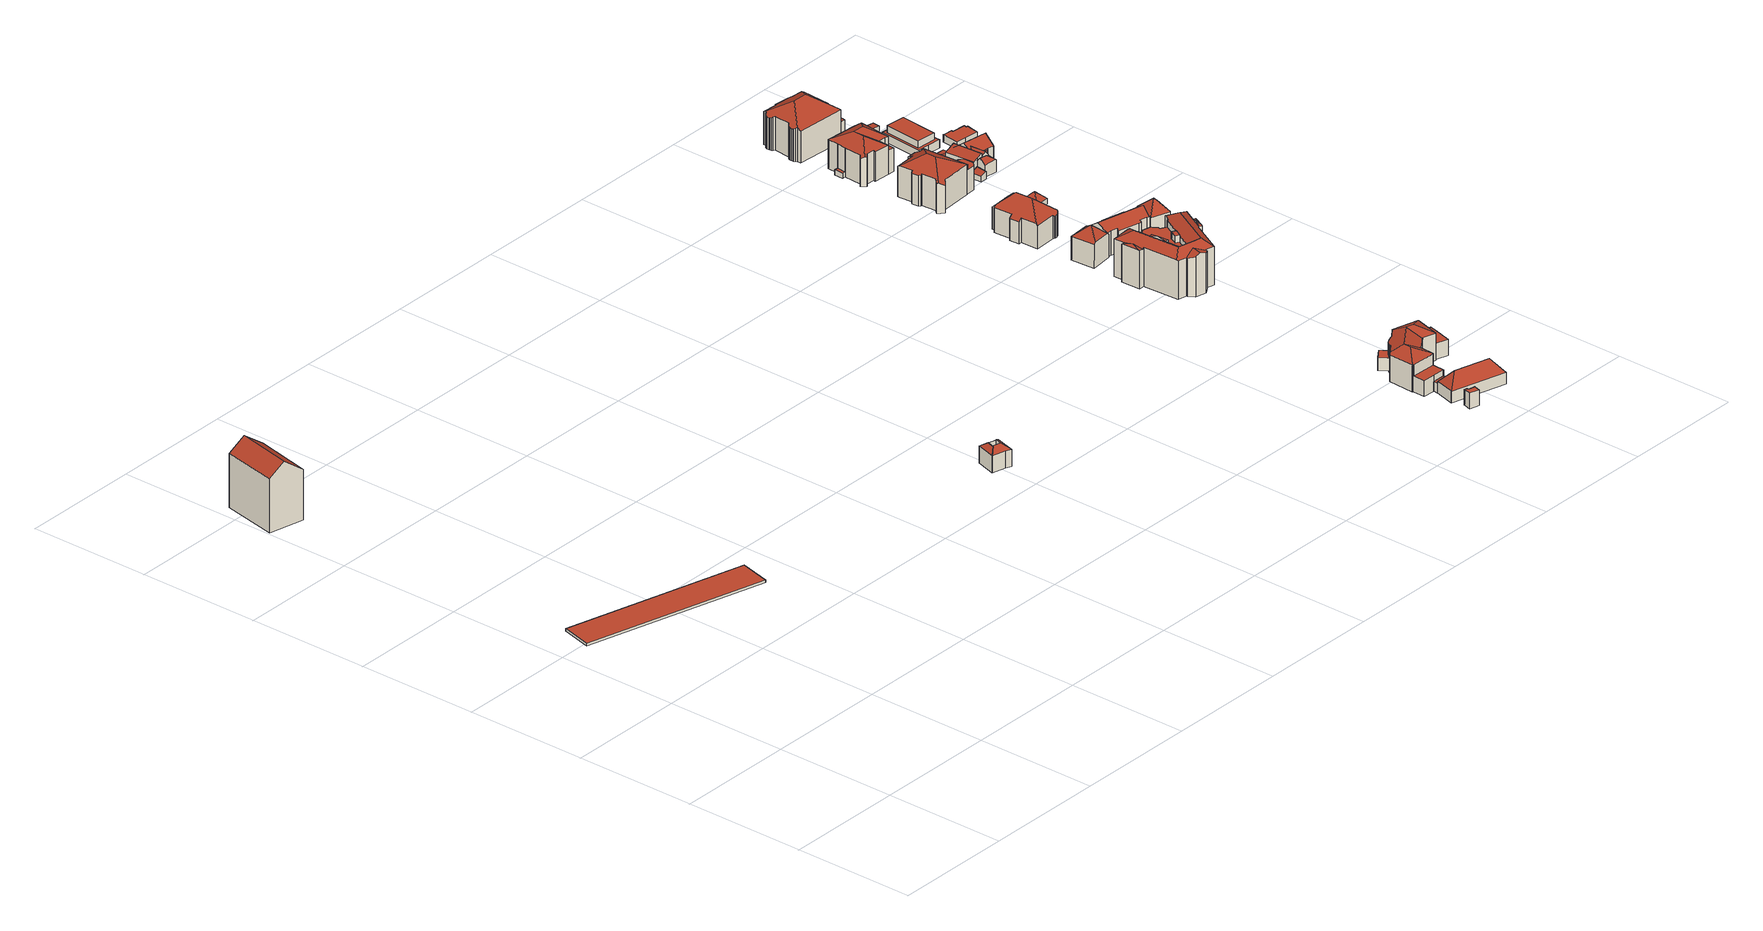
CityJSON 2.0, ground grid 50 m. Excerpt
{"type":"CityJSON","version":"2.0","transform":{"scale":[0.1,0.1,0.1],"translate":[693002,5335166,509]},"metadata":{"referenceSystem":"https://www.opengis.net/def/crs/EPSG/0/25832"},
"CityObjects":{
"building1":{"type":"Building","attributes":{"Gemeindeschluessel":"09162000","HoeheDach":"512.863","HoeheGrund":"501.590","Methode":"2000","NiedrigsteTraufeDesGebaeudes":"512.863","Geometrietyp2DReferenz":"3000","function":"53001_1800","roofType":"1000","measuredHeight":11.27},"geometry":[{"type":"MultiSurface","lod":"2","boundaries":[[[0,1,2,3]],[[4,5,1,0]],[[6,7,5,4]],[[2,1,5,7]],[[3,2,7,6]],[[6,4,0,3]]],"semantics":{"surfaces":[{"type":"WallSurface"},{"type":"RoofSurface"},{"type":"GroundSurface"}],"values":[0,0,0,1,0,2]}}]},
"building2":{"type":"Building","attributes":{"Gemeindeschluessel":"09162000","HoeheDach":"536.267","HoeheGrund":"509.650","Methode":"2000","NiedrigsteTraufeDesGebaeudes":"530.133","Geometrietyp2DReferenz":"3000","function":"31001_1000","roofType":"3100","measuredHeight":26.62,"storeysAboveGround":6},"geometry":[{"type":"MultiSurface","lod":"2","boundaries":[[[8,9,10,11,12]],[[13,9,8,14]],[[15,13,14,16,17]],[[17,11,10,15]],[[12,16,14,8]],[[11,17,16,12]],[[10,9,13,15]]],"semantics":{"surfaces":[{"type":"WallSurface"},{"type":"RoofSurface"},{"type":"GroundSurface"}],"values":[0,1,0,2,1,0,0]}}]},
"building3":{"type":"Building","attributes":{"Gemeindeschluessel":"09162000","HoeheDach":"531.022","HoeheGrund":"522.320","Methode":"2000","NiedrigsteTraufeDesGebaeudes":"529.152","Geometrietyp2DReferenz":"3000","function":"31001_2000","roofType":"2100","measuredHeight":8.7},"geometry":[{"type":"MultiSurface","lod":"2","boundaries":[[[18,19,20,21]],[[21,20,22,23]],[[23,22,24,25]],[[20,19,24,22]],[[23,25,18,21]],[[25,24,19,18]]],"semantics":{"surfaces":[{"type":"WallSurface"},{"type":"RoofSurface"},{"type":"GroundSurface"}],"values":[0,0,0,1,2,0]}}]},
"building4":{"type":"Building","attributes":{"Gemeindeschluessel":"09162000","HoeheDach":"531.266","HoeheGrund":"522.310","Methode":"2000","NiedrigsteTraufeDesGebaeudes":"529.247","Geometrietyp2DReferenz":"3000","function":"31001_2000","roofType":"3500","measuredHeight":8.96},"geometry":[{"type":"MultiSurface","lod":"2","boundaries":[[[26,27,28,29]],[[30,31,32,33,24]],[[28,27,34,35,36,22]],[[37,32,31,38,39,40]],[[27,33,32,37,34]],[[35,34,37,40,41,42,21,20]],[[29,28,22,23]],[[25,24,33,43]],[[18,30,24,25]],[[38,31,30,18]],[[35,20,36]],[[22,36,20,21,44,23]],[[43,33,27,26]],[[26,29,23,44,21,42,41,40,39,38,18,25,43]]],"semantics":{"surfaces":[{"type":"WallSurface"},{"type":"RoofSurface"},{"type":"GroundSurface"}],"values":[0,1,1,0,1,0,0,0,0,0,1,0,0,2]}}]},
"building5":{"type":"Building","attributes":{"Gemeindeschluessel":"09162000","HoeheDach":"529.790","HoeheGrund":"523.370","Methode":"2000","NiedrigsteTraufeDesGebaeudes":"529.790","Geometrietyp2DReferenz":"3000","function":"31001_2000","roofType":"1000","measuredHeight":6.42},"geometry":[{"type":"MultiSurface","lod":"2","boundaries":[[[45,46,47,48]],[[49,50,51,52]],[[53,54,55,56]],[[56,55,57,58]],[[59,60,61,62]],[[59,63,64,65,66,60]],[[63,59,62,67,53,56,58,45,48,68,69,52,51,64]],[[69,70,49,52]],[[71,70,69,68,48,47]],[[60,66,65,50,49,70,71,47,46,57,55,54,72,61]],[[58,57,46,45]],[[51,50,65,64]],[[61,72,54,53,67,62]]],"semantics":{"surfaces":[{"type":"WallSurface"},{"type":"GroundSurface"},{"type":"RoofSurface"}],"values":[0,0,0,0,0,0,1,0,0,2,0,0,0]}}]},
"building6":{"type":"Building","attributes":{"Gemeindeschluessel":"09162000","HoeheDach":"533.130","HoeheGrund":"523.270","Methode":"2000","NiedrigsteTraufeDesGebaeudes":"527.330","Geometrietyp2DReferenz":"3000","function":"31001_1000","roofType":"3200","measuredHeight":9.86,"storeysAboveGround":1},"geometry":[{"type":"MultiSurface","lod":"2","boundaries":[[[73,74,75,76]],[[77,78,79,80,81,82]],[[83,84,85,86,87,88]],[[88,82,81,83]],[[89,90,91,92]],[[93,94,95,84,83,81,80]],[[76,89,92,96,97,98,99,100,101,95,94,93,73]],[[76,75,90,89]],[[92,91,102,96]],[[96,102,103,97]],[[79,74,73,93,80]],[[103,82,88,87,86,100,99,98,97]],[[90,78,77,91]],[[90,75,74,79,78]],[[85,84,95,101,100,86]],[[77,82,103,102,91]]],"semantics":{"surfaces":[{"type":"WallSurface"},{"type":"RoofSurface"},{"type":"GroundSurface"}],"values":[0,1,1,0,0,0,2,0,0,0,0,0,1,1,0,1]}}]},
"building7":{"type":"Building","attributes":{"Gemeindeschluessel":"09162000","HoeheDach":"529.140","HoeheGrund":"523.900","Methode":"2000","NiedrigsteTraufeDesGebaeudes":"529.140","Geometrietyp2DReferenz":"3000","function":"51009_1610","roofType":"1000","measuredHeight":5.24},"geometry":[{"type":"MultiSurface","lod":"2","boundaries":[[[104,105,106,107]],[[108,109,110,111]],[[112,113,114,115]],[[107,116,108,111,112,115,117,118,119,120,104]],[[111,110,113,112]],[[121,114,113,110,109,122,106,105,123,124,125]],[[123,105,104,120,119,124]],[[118,125,124,119]],[[117,115,114,121,125,118]],[[116,122,109,108]],[[107,106,122,116]]],"semantics":{"surfaces":[{"type":"WallSurface"},{"type":"GroundSurface"},{"type":"RoofSurface"}],"values":[0,0,0,1,0,2,0,0,0,0,0]}}]},
"building8":{"type":"Building","attributes":{"Gemeindeschluessel":"09162000","HoeheDach":"537.010","HoeheGrund":"523.215","Methode":"2000","NiedrigsteTraufeDesGebaeudes":"529.600","Geometrietyp2DReferenz":"3000","function":"31001_1000","roofType":"3200","measuredHeight":13.79,"storeysAboveGround":2},"geometry":[{"type":"MultiSurface","lod":"2","boundaries":[[[126,127,128,129,130,131,132]],[[133,134,135,136,137,138,139]],[[140,141,142,143]],[[144,145,146,147,148,149]],[[150,151,147,146]],[[152,153,154,155,156,157]],[[143,142,158,159]],[[160,152,157,161,162,163,164,165,158,142,141,166,167,168]],[[169,170,171,172,173,174]],[[175,176,133,139]],[[177,164,163,178]],[[148,147,151,179,153,152]],[[180,149,148,152,160]],[[181,156,155,182]],[[183,168,167,184,185,186]],[[178,163,162,187]],[[188,189,169,174,190,191,192]],[[129,128,193,194]],[[136,135,126,132,195,196,197]],[[198,166,141,140]],[[199,200,144,149,180,201]],[[202,172,171,203]],[[187,162,161,204]],[[203,171,170,205]],[[197,196,160,168,183,206]],[[184,167,166,198]],[[127,126,135,134]],[[176,193,128,127,134,133]],[[173,207,190,174]],[[208,206,183,186]],[[207,173,172,202,209,210,211]],[[159,158,165,212]],[[212,165,164,177]],[[213,199,201,195,132,131]],[[179,191,190,207,211,154,153]],[[203,205,189,188,192,214,150,146,145,144,200,199,213,131,130,129,194,175,139,138,137,215,208,186,185,184,198,140,143,159,212,177,178,187,204,216,181,182,217,210,209,202]],[[205,170,169,189]],[[194,193,176,175]],[[151,150,214,192,191,179]],[[210,217,182,155,154,211]],[[161,157,156,181,216,204]],[[195,201,180,160,196]],[[215,137,136,197,206,208]]],"semantics":{"surfaces":[{"type":"WallSurface"},{"type":"RoofSurface"},{"type":"GroundSurface"}],"values":[0,0,0,0,0,1,0,1,1,0,0,1,1,0,0,0,0,0,1,0,0,0,0,0,1,0,0,1,0,0,0,0,0,0,1,2,0,0,0,0,0,1,0]}}]},
"building9":{"type":"Building","attributes":{"Gemeindeschluessel":"09162000","HoeheDach":"525.040","HoeheGrund":"523.379","Methode":"2000","NiedrigsteTraufeDesGebaeudes":"525.040","Geometrietyp2DReferenz":"3000","function":"31001_2000","roofType":"1000","measuredHeight":1.66},"geometry":[{"type":"MultiSurface","lod":"2","boundaries":[[[218,219,220,221]],[[222,223,224,225]],[[225,224,226,227]],[[221,220,228,229]],[[229,228,223,222]],[[229,222,225,227,218,221]],[[220,219,226,224,223,228]],[[227,226,219,218]]],"semantics":{"surfaces":[{"type":"WallSurface"},{"type":"GroundSurface"},{"type":"RoofSurface"}],"values":[0,0,0,0,0,1,2,0]}}]},
"building10":{"type":"Building","attributes":{"Gemeindeschluessel":"09162000","HoeheDach":"541.170","HoeheGrund":"522.721","Methode":"2000","NiedrigsteTraufeDesGebaeudes":"535.540","Geometrietyp2DReferenz":"3000","function":"31001_9998","roofType":"3200","measuredHeight":18.45,"storeysAboveGround":3},"geometry":[{"type":"MultiSurface","lod":"2","boundaries":[[[230,231,232,233,234]],[[235,236,237,238,239]],[[240,241,242,243]],[[244,245,246,247]],[[248,249,250,251]],[[252,253,254,255,256,257]],[[258,256,255,259,260]],[[251,241,248]],[[261,250,262,263]],[[264,265,266,267,268,269]],[[241,262,249,248]],[[270,271,272,273,274]],[[245,275,276,246]],[[277,278,279,280]],[[281,282,283,284]],[[232,285,286,279,233]],[[287,270,274,236,235]],[[288,243,242,289]],[[288,289,290,291]],[[292,293,294,295,296]],[[297,298,299,300,301,302]],[[303,304,244,247]],[[305,306,234,233,279]],[[251,307,308,309,310,311,242,241]],[[312,238,237,267,266,313]],[[242,311,314,289]],[[315,313,266,265]],[[316,317,318,319,320]],[[320,319,254,253]],[[295,294,306,305,279,278,321,322,314]],[[323,324,325,309,308]],[[315,287,235,239,312,313]],[[267,237,236]],[[236,274,273,311,310,269,268,267]],[[288,291,326,316,320,253,252,275,245,244,304,327,328,329,261,263,240,243]],[[330,331,293,292,332,281,284,333,334,335,271,270,287,315,265,264,324,323,336,303,247,246,276,257,256,258,277,280]],[[292,296,337,332]],[[338,318,317,339]],[[277,258,260,321,278]],[[291,290,338,339,326]],[[330,280,279,305,279,286]],[[331,330,286,285,231,230]],[[333,302,301,334]],[[293,331,230,234,306,294]],[[276,275,252,257]],[[328,307,251,329]],[[239,238,312]],[[336,327,304,303]],[[263,262,241,240]],[[314,322,259,255,254,319,290,289]],[[300,335,334,301]],[[322,321,260,259]],[[310,309,325,269]],[[262,250,249]],[[329,251,250,261]],[[297,283,282,340,298]],[[285,232,231]],[[319,318,338,290]],[[282,281,332,337,340]],[[333,284,283,297,302]],[[326,339,317,316]],[[336,323,308,307,328,327]],[[299,298,340,337,296,295,314,311,273,272]],[[324,264,269,325]],[[271,335,300,299,272]]],"semantics":{"surfaces":[{"type":"RoofSurface"},{"type":"WallSurface"},{"type":"GroundSurface"}],"values":[0,0,1,1,0,1,1,1,1,1,0,1,1,1,1,0,1,1,1,1,0,1,1,0,0,0,1,1,1,0,1,1,1,0,0,2,1,0,1,1,1,1,1,1,1,1,0,1,1,0,1,0,0,0,1,0,0,1,1,1,1,1,0,1,1]}}]},
"building11":{"type":"Building","attributes":{"Gemeindeschluessel":"09162000","HoeheDach":"537.310","HoeheGrund":"522.050","Methode":"1000","NiedrigsteTraufeDesGebaeudes":"530.983","Geometrietyp2DReferenz":"3000","function":"31001_1000","roofType":"3200","measuredHeight":15.26,"storeysAboveGround":2},"geometry":[{"type":"MultiSurface","lod":"2","boundaries":[[[341,342,343,344]],[[345,346,347,348,349,350,351,352,353]],[[354,355,356,357]],[[358,359,360,361]],[[362,363,364,347,346,365]],[[364,366,367,360,359,368,369,370,371,348,347]],[[372,353,352,373]],[[374,375,376,377]],[[351,350,378,379,380,381]],[[382,383,375,374]],[[384,385,386,387]],[[365,346,345,388]],[[349,389,390,356,355,391,378,350]],[[392,366,364,363]],[[393,394,395,396]],[[396,395,397,398]],[[399,400,401,402]],[[403,367,366,392]],[[344,343,404,405]],[[390,389,406,407,408,409]],[[357,356,390,409]],[[410,411,342,341]],[[373,352,351,381]],[[388,345,353,372]],[[412,413,414,415,371,370]],[[398,397,416,417]],[[361,360,367,403]],[[377,376,385,384]],[[348,371,415,386,385,376,375,383,416,397,395,394,401,400,404,343,342,411,418,406,389,349]],[[419,418,411,410]],[[402,401,394,393]],[[402,393,396,398,417,382,374,377,384,387,414,413,412,420,421,358,361,403,392,363,362,365,388,372,373,381,380,379,422,354,357,409,408,407,419,410,341,344,405,399]],[[407,406,418,419]],[[421,368,359,358]],[[412,370,369,420]],[[420,369,368,421]],[[422,391,355,354]],[[379,378,391,422]],[[405,404,400,399]],[[417,416,383,382]],[[387,386,415,414]]],"semantics":{"surfaces":[{"type":"WallSurface"},{"type":"RoofSurface"},{"type":"GroundSurface"}],"values":[0,1,0,0,0,1,0,0,0,0,0,0,1,0,0,0,0,0,0,0,0,0,0,0,0,0,0,0,1,0,0,2,0,0,0,0,0,0,0,0,0]}}]},
"building12":{"type":"Building","attributes":{"Gemeindeschluessel":"09162000","HoeheDach":"536.555","HoeheGrund":"522.647","Methode":"2000","NiedrigsteTraufeDesGebaeudes":"531.774","Geometrietyp2DReferenz":"3000","function":"31001_9998","roofType":"3100","measuredHeight":13.91,"storeysAboveGround":2},"geometry":[{"type":"MultiSurface","lod":"2","boundaries":[[[423,424,425,426]],[[427,428,429,430,431,425,424,432]],[[433,434,430,429,435,436]],[[437,431,430,434]],[[438,439,440,441]],[[442,443,444,445]],[[446,447,448,449,450,451]],[[426,425,431,437]],[[452,453,454,455,456]],[[457,435,429,428,458]],[[453,433,436,459,454]],[[460,461,448,447]],[[438,462,463,457,458,439]],[[464,465,443,442]],[[466,467,468,469]],[[470,471,472,473,474,475,451,450]],[[470,450,449,427,432]],[[476,455,454,459]],[[449,448,461,444,443,465,440,439,458,428,427]],[[477,478,462,438,441,464,442,445,460,447,446,479,480,466,469,481,423,426,437,434,433,453,452]],[[423,481,471,470,432,424]],[[482,483,473,484]],[[462,478,485,486,463]],[[466,480,482,484,467]],[[484,473,472,468,467]],[[445,444,461,460]],[[446,451,475,479]],[[477,452,456,487,488]],[[481,469,468,472,471]],[[441,440,465,464]],[[480,479,475,474,483,482]],[[487,456,455,476]],[[457,463,486,476,459,436,435]],[[477,488,485,478]],[[488,487,476,486,485]],[[474,473,483]]],"semantics":{"surfaces":[{"type":"WallSurface"},{"type":"RoofSurface"},{"type":"GroundSurface"}],"values":[0,1,0,0,0,0,0,0,0,0,0,0,0,0,0,1,0,1,1,2,0,1,0,0,1,0,0,0,0,0,0,1,1,0,1,1]}}]},
"building13":{"type":"Building","attributes":{"Gemeindeschluessel":"09162000","HoeheDach":"538.740","HoeheGrund":"521.990","Methode":"2000","NiedrigsteTraufeDesGebaeudes":"531.799","Geometrietyp2DReferenz":"3000","function":"31001_1000","roofType":"3200","measuredHeight":16.75,"storeysAboveGround":2},"geometry":[{"type":"MultiSurface","lod":"2","boundaries":[[[489,490,491,492,493,494,495]],[[494,493,496,497,498,499,500,501,502,503]],[[504,505,506,507]],[[498,497,508,509,510,499]],[[511,512,513,514,515,516]],[[517,518,519,520]],[[502,501,521,522,523,524]],[[525,526,527,492,491,490]],[[528,529,513,512]],[[520,519,530,531]],[[532,533,505,504]],[[495,494,503,514,513,529,534,535,536,530,519,518]],[[514,503,502,524,537,538,539,540,541,542,515]],[[543,544,545,546]],[[542,541,540,547,548,549]],[[550,551,525,490,489,495,518,517]],[[507,552,553,554,527,526,525,551,550,517,520,531,555,556,557,528,512,511,516,549,548,547,558,559,560,523,522,521,561,562,563,564,543,546,532,504]],[[516,515,542,549]],[[500,499,510,565,563,562,561]],[[556,535,534,557]],[[566,544,543,564,563,565]],[[557,534,529,528]],[[555,536,535,556]],[[521,501,500,561]],[[547,540,539,558]],[[553,552,507,506,508,497,496]],[[558,539,538,559]],[[523,560,559,538,537,524]],[[509,508,506,505,533,545,544,566,565,510]],[[546,545,533,532]],[[531,530,536,555]],[[527,554,553,496,493,492]]],"semantics":{"surfaces":[{"type":"RoofSurface"},{"type":"WallSurface"},{"type":"GroundSurface"}],"values":[0,0,1,1,1,1,1,1,1,1,1,0,0,1,1,1,2,1,1,1,1,1,1,1,1,1,1,1,0,1,1,1]}}]},
"building14":{"type":"Building","attributes":{"Gemeindeschluessel":"09162000","HoeheDach":"537.400","HoeheGrund":"522.044","Methode":"2000","NiedrigsteTraufeDesGebaeudes":"524.060","Geometrietyp2DReferenz":"3000","function":"31001_1000","roofType":"3200","measuredHeight":15.36,"storeysAboveGround":3},"geometry":[{"type":"MultiSurface","lod":"2","boundaries":[[[567,568,569,570,571,572,573,574,575,576]],[[577,578,579,580,581]],[[582,583,584,585]],[[571,586,580,579,587,588,572]],[[589,587,579,578]],[[590,591,592,593]],[[592,591,594,586,571]],[[595,596,597,598]],[[567,599,600,568]],[[601,575,574,602]],[[603,604,605,606]],[[583,607,608,609,610,584]],[[607,611,591,590,608]],[[612,613,614,615]],[[615,614,598,597]],[[616,572,588,617]],[[617,588,587,589]],[[577,581,618,619]],[[620,621,622,623]],[[595,598,614,613,585,570,569]],[[603,624,576,575,601,604]],[[623,622,594,625]],[[599,567,576,624]],[[625,594,591,611]],[[594,622,621,626,618,581,580,586]],[[608,590,593,609]],[[607,583,582,612,615,597,596,627,600,599,624,603,606,628,616,617,589,578,577,619,629,620,623,625,611]],[[628,606,605,602,574,573]],[[616,628,573,572]],[[593,592,610,609]],[[619,618,626,629]],[[585,584,610,592,571,570]],[[629,626,621,620]],[[596,595,569,568,600,627]],[[601,602,605,604]],[[582,585,613,612]]],"semantics":{"surfaces":[{"type":"RoofSurface"},{"type":"WallSurface"},{"type":"GroundSurface"}],"values":[0,1,1,0,1,1,0,1,1,1,1,1,1,1,1,1,1,1,1,0,1,1,1,1,0,0,2,1,1,1,1,0,1,1,0,1]}}]},
"building15":{"type":"Building","attributes":{"Gemeindeschluessel":"09162000","HoeheDach":"527.879","HoeheGrund":"522.480","Methode":"1000","NiedrigsteTraufeDesGebaeudes":"524.832","Geometrietyp2DReferenz":"3000","function":"31001_2000","roofType":"3500","measuredHeight":5.4},"geometry":[{"type":"MultiSurface","lod":"2","boundaries":[[[630,631,632,633]],[[634,635,636]],[[637,638,634,636,639,640]],[[631,635,634]],[[632,631,634,638]],[[641,642,633,632,638,637,640,643]],[[630,633,642,641,643,644,645]],[[640,639,636,635,645,644,643]],[[645,635,631,630]]],"semantics":{"surfaces":[{"type":"WallSurface"},{"type":"RoofSurface"},{"type":"GroundSurface"}],"values":[0,1,1,1,1,0,2,0,0]}}]},
"building16":{"type":"Building","attributes":{"Gemeindeschluessel":"09162000","HoeheDach":"540.458","HoeheGrund":"521.909","Methode":"2000","NiedrigsteTraufeDesGebaeudes":"529.090","Geometrietyp2DReferenz":"3000","function":"31001_1000","roofType":"3200","measuredHeight":18.55,"storeysAboveGround":2},"geometry":[{"type":"MultiSurface","lod":"2","boundaries":[[[646,647,648,649]],[[650,651,652,653]],[[654,655,656,657]],[[658,659,660,661]],[[662,663,664,665,666,667]],[[668,669,670,671]],[[672,673,674,675]],[[676,677,678,679,680,681]],[[682,683,684,685]],[[686,687,688,689,690,691,692,664,663,662]],[[693,694,695,696]],[[697,698,699,700]],[[685,684,655,654]],[[656,701,702,703,704,657]],[[705,706,707,708]],[[709,710,711,712,692,691,690,689]],[[661,660,673,672]],[[713,714,669,668]],[[708,707,715,716]],[[665,664,692,712,717,718]],[[677,676,714,713]],[[696,695,683,682]],[[719,720,670,669,721,701,656,655,684,683,695,694,722,715,707,706,674,673,660,659,699,698]],[[723,724,686,662,667,680,679]],[[725,726,727,728,729,730]],[[716,715,722,731]],[[681,680,667,666,665,718,726,725,732]],[[731,722,694,693]],[[721,732,725,730,648,647,652,651,702,701]],[[724,733,734,688,687,686]],[[703,702,651,650]],[[671,670,720,735]],[[700,699,659,658]],[[653,652,647,646]],[[649,648,730,729]],[[711,710,709,734,733,724,723,679,678,677,713,668,671,735,736,697,700,658,661,672,675,705,708,716,731,693,696,682,685,654,657,704,703,650,653,646,649,729,728,727,717,712]],[[709,689,688,734]],[[727,726,718,717]],[[736,719,698,697]],[[675,674,706,705]],[[676,681,732,721,669,714]],[[735,720,719,736]]],"semantics":{"surfaces":[{"type":"WallSurface"},{"type":"RoofSurface"},{"type":"GroundSurface"}],"values":[0,0,0,0,0,0,0,0,0,1,0,0,0,0,0,0,0,0,0,0,0,0,1,0,0,0,1,0,1,0,0,0,0,0,0,2,0,0,0,0,1,0]}}]},
"building17":{"type":"Building","attributes":{"Gemeindeschluessel":"09162000","HoeheDach":"525.259","HoeheGrund":"522.080","Methode":"2000","NiedrigsteTraufeDesGebaeudes":"524.402","Geometrietyp2DReferenz":"3000","function":"51009_1610","roofType":"2100","measuredHeight":3.18},"geometry":[{"type":"MultiSurface","lod":"2","boundaries":[[[737,738,739,740]],[[741,742,743,744]],[[744,743,745,746]],[[747,737,740,741,744,746,748]],[[740,739,742,741]],[[746,745,749,748]],[[738,750,749,745,743,742,739]],[[738,737,747,750]],[[748,749,750,747]]],"semantics":{"surfaces":[{"type":"WallSurface"},{"type":"GroundSurface"},{"type":"RoofSurface"}],"values":[0,0,0,1,0,0,2,0,0]}}]},
"building18":{"type":"Building","attributes":{"Gemeindeschluessel":"09162000","HoeheDach":"529.269","HoeheGrund":"522.183","Methode":"2000","NiedrigsteTraufeDesGebaeudes":"528.062","Geometrietyp2DReferenz":"3000","function":"31001_1000","roofType":"2100","measuredHeight":7.09,"storeysAboveGround":2},"geometry":[{"type":"MultiSurface","lod":"2","boundaries":[[[751,752,753,754]],[[755,756,757,758,759,760,761,751,754]],[[762,763,759,758,757]],[[756,764,762,757]],[[761,765,752,751]],[[760,766,765,761]],[[754,753,767,755]],[[759,763,766,760]],[[762,764,767,753,752,765,766,763]],[[755,767,764,756]]],"semantics":{"surfaces":[{"type":"WallSurface"},{"type":"GroundSurface"},{"type":"RoofSurface"}],"values":[0,1,0,0,0,0,0,0,2,0]}}]},
"building19":{"type":"Building","attributes":{"Gemeindeschluessel":"09162000","HoeheDach":"525.506","HoeheGrund":"522.180","Methode":"2000","NiedrigsteTraufeDesGebaeudes":"524.876","Geometrietyp2DReferenz":"3000","function":"51009_1610","roofType":"1000","measuredHeight":3.33},"geometry":[{"type":"MultiSurface","lod":"2","boundaries":[[[755,768,769,770]],[[771,772,773,774,756]],[[770,769,775,776]],[[756,774,768,755]],[[771,756,755,770,776]],[[773,772,775,769]],[[776,775,772,771]],[[768,774,773,769]]],"semantics":{"surfaces":[{"type":"WallSurface"},{"type":"GroundSurface"},{"type":"RoofSurface"}],"values":[0,0,0,0,1,2,0,2]}}]},
"building20":{"type":"Building","attributes":{"Gemeindeschluessel":"09162000","HoeheDach":"530.920","HoeheGrund":"522.282","Methode":"2000","NiedrigsteTraufeDesGebaeudes":"527.060","Geometrietyp2DReferenz":"3000","function":"31001_1000","roofType":"3100","measuredHeight":8.64},"geometry":[{"type":"MultiSurface","lod":"2","boundaries":[[[777,778,779,780]],[[778,781,782]],[[783,784,785,786]],[[787,788,782]],[[789,780,779,790,791,792,793]],[[794,795,796,797]],[[798,788,787]],[[799,800,801,802]],[[798,792,791]],[[800,803,804,801]],[[805,806,807,808,785,784,809]],[[803,810,811,804]],[[799,802,812,813]],[[812,802,814,796,795,787,782,781]],[[798,791,790,788]],[[783,815,816,809,784]],[[805,809,816,817]],[[817,818,806,805]],[[790,779,778,782,788]],[[816,815,819,818,817]],[[807,820,794,797,808]],[[821,822,808,797,796,814,823,824]],[[819,789,793,820,807,806,818]],[[808,822,786,785]],[[799,813,777,780,789,819,815,783,786,822,821,824,810,803,800]],[[804,811,823,814,802,801]],[[777,813,812,781,778]],[[824,823,811,810]],[[794,820,793,792,798,787,795]]],"semantics":{"surfaces":[{"type":"WallSurface"},{"type":"RoofSurface"},{"type":"GroundSurface"}],"values":[0,0,0,0,0,1,0,0,0,0,1,0,0,1,1,0,1,1,1,0,0,0,0,0,2,1,0,0,1]}}]},
"building21":{"type":"Building","attributes":{"Gemeindeschluessel":"09162000","HoeheDach":"522.988","HoeheGrund":"522.390","Methode":"2000","NiedrigsteTraufeDesGebaeudes":"522.988","Geometrietyp2DReferenz":"3000","function":"31001_2000","roofType":"1000","measuredHeight":0.598},"geometry":[{"type":"MultiSurface","lod":"2","boundaries":[[[825,826,827,828]],[[825,829,830,831,826]],[[830,832,833,831]],[[830,829,834,832]],[[834,828,827,833,832]],[[829,825,828,834]],[[826,831,833,827]]],"semantics":{"surfaces":[{"type":"WallSurface"},{"type":"GroundSurface"},{"type":"RoofSurface"}],"values":[0,1,0,0,2,0,0]}}]},
"building22":{"type":"Building","attributes":{"Gemeindeschluessel":"09162000","HoeheDach":"528.358","HoeheGrund":"522.257","Methode":"2000","NiedrigsteTraufeDesGebaeudes":"525.600","Geometrietyp2DReferenz":"3000","function":"31001_1000","roofType":"1000","measuredHeight":6.1,"storeysAboveGround":2},"geometry":[{"type":"MultiSurface","lod":"2","boundaries":[[[835,836,837,838,839,840]],[[841,842,843,844,845,846,847,848]],[[849,850,851,852,845,844]],[[853,854,855,856]],[[855,854,857,858]],[[859,857,854,853]],[[860,861,841,848]],[[837,836,835,860,848,847,846,845,852,851]],[[861,840,839,838,850,849,844,843,842,841],[859,853,856,862]],[[856,855,858,862]],[[862,858,857,859]],[[835,840,861,860]],[[851,850,838,837]]],"semantics":{"surfaces":[{"type":"WallSurface"},{"type":"RoofSurface"},{"type":"GroundSurface"}],"values":[0,0,0,0,1,0,0,2,1,0,0,0,0]}}]},
"building23":{"type":"Building","attributes":{"Gemeindeschluessel":"09162000","HoeheDach":"524.737","HoeheGrund":"522.255","Methode":"2000","NiedrigsteTraufeDesGebaeudes":"524.422","Geometrietyp2DReferenz":"3000","function":"31001_2463","roofType":"1000","measuredHeight":2.48,"storeysAboveGround":1},"geometry":[{"type":"MultiSurface","lod":"2","boundaries":[[[863,864,865,866]],[[866,865,867,868]],[[868,867,869,870]],[[869,867,865,864]],[[870,869,864,863]],[[863,866,868,870]]],"semantics":{"surfaces":[{"type":"WallSurface"},{"type":"RoofSurface"},{"type":"GroundSurface"}],"values":[0,0,0,1,0,2]}}]},
"building24":{"type":"Building","attributes":{"Gemeindeschluessel":"09162000","HoeheDach":"525.070","HoeheGrund":"522.170","Methode":"2000","NiedrigsteTraufeDesGebaeudes":"525.070","Geometrietyp2DReferenz":"3000","function":"31001_2463","roofType":"1000","measuredHeight":2.9,"storeysAboveGround":1},"geometry":[{"type":"MultiSurface","lod":"2","boundaries":[[[871,872,873,874]],[[875,876,877,878]],[[879,880,876,875]],[[874,873,881,882]],[[883,884,885,886]],[[882,881,880,879]],[[887,877,876,880,881,873,872,885,884,888]],[[889,887,888,890]],[[890,888,884,883]],[[886,885,872,871]],[[890,883,886,871,874,882,879,875,878,889]],[[878,877,887,889]]],"semantics":{"surfaces":[{"type":"WallSurface"},{"type":"RoofSurface"},{"type":"GroundSurface"}],"values":[0,0,0,0,0,0,1,0,0,0,2,0]}}]}
},
"vertices":[
[865,1390,29],[865,1390,39],[832,1264,39],[832,1264,29],[121,1586,29],[121,1586,39],[88,1461,29],[88,1461,39],
[73,2835,273],[9,2849,226],[9,2849,6],[156,2818,6],[156,2818,211],[56,3074,224],[122,3061,273],[56,3074,6],[206,3045,212],[206,3045,6],
[1832,1080,133],[1832,1080,220],[1823,1049,220],[1823,1049,133],[1794,1029,202],[1794,1029,133],[1817,1108,202],[1817,1108,133],
[1873,1007,133],[1873,1007,202],[1850,1014,202],[1850,1014,133],[1832,1080,219],[1865,1071,220],[1865,1070,221],[1897,1087,202],[1854,1041,223],[1826,1049,223],[1809,1040,213],[1857,1040,221],[1865,1071,133],[1865,1070,133],[1857,1040,133],[1854,1041,133],[1826,1049,133],[1897,1087,133],[1809,1040,133],
[3219,40,144],[3219,40,208],[3220,39,208],[3220,39,144],[3241,32,208],[3241,33,208],[3241,33,144],[3241,32,144],[3208,47,144],[3208,47,208],[3218,44,208],[3218,44,144],[3218,43,208],[3218,43,144],[3239,4,144],[3239,4,208],[3199,16,208],[3199,16,144],[3246,30,144],[3246,31,144],[3246,31,208],[3246,30,208],[3207,42,144],[3220,38,144],[3221,37,144],[3221,37,208],[3220,38,208],[3207,42,208],
[3439,113,143],[3439,113,190],[3418,34,190],[3418,34,143],[3244,122,241],[3387,83,241],[3439,113,191],[3259,162,191],[3259,163,190],[3214,175,190],[3259,163,183],[3266,192,183],[3219,193,183],[3215,193,183],[3214,176,183],[3214,175,183],[3417,31,143],[3417,31,190],[3192,91,190],[3192,91,143],[3259,162,143],[3259,163,143],[3266,192,143],[3192,94,143],[3214,174,143],[3214,175,143],[3214,176,143],[3215,193,143],[3219,193,143],[3192,94,190],[3214,174,190],
[3258,427,149],[3258,427,201],[3249,425,201],[3249,425,149],[3234,418,149],[3234,418,201],[3227,412,201],[3227,412,149],[3222,406,149],[3222,406,201],[3217,398,201],[3217,398,149],[3241,422,149],[3214,403,149],[3193,431,149],[3233,461,149],[3254,433,149],[3214,403,201],[3241,422,201],[3254,433,201],[3233,461,201],[3193,431,201],
[3271,243,251],[3271,243,206],[3269,192,206],[3269,192,142],[3271,243,142],[3271,245,142],[3271,245,252],[3165,195,206],[3167,246,206],[3167,246,251],[3167,249,252],[3167,249,142],[3167,246,142],[3165,195,142],[3217,398,142],[3217,398,253],[3222,406,252],[3222,406,142],[3277,303,142],[3331,341,142],[3331,342,142],[3331,342,251],[3331,341,251],[3277,303,252],[3387,327,142],[3387,327,251],[3315,404,280],[3347,395,280],[3416,433,252],[3416,435,251],[3310,463,251],[3301,456,256],[3227,412,251],[3227,412,142],[3222,334,280],[3265,428,256],[3258,427,254],[3249,425,252],[3241,422,251],[3234,418,251],[3215,394,255],[3213,389,256],[3176,362,255],[3440,316,207],[3461,392,207],[3467,416,207],[3467,417,207],[3417,430,207],[3390,330,207],[3215,193,142],[3215,193,206],[3241,422,142],[3249,425,142],[3388,328,252],[3277,301,251],[3310,463,142],[3416,435,142],[3167,356,251],[3213,389,142],[3176,362,142],[3167,356,142],[3258,427,142],[3390,330,142],[3440,316,142],[3390,330,251],[3388,330,252],[3388,330,142],[3266,192,206],[3266,192,142],[3273,245,252],[3221,303,280],[3165,249,252],[3215,394,142],[3275,245,142],[3277,301,142],[3275,245,251],[3467,417,142],[3467,416,142],[3265,428,142],[3461,392,142],[3163,249,251],[3417,430,251],[3163,249,142],[3417,430,142],[3415,431,142],[3415,431,252],[3234,418,142],[3273,245,142],[3388,328,142],[3165,249,142],[3301,456,142],[3416,433,142],
[3484,396,144],[3484,396,160],[3471,390,160],[3471,390,144],[3467,416,144],[3467,416,160],[3488,410,160],[3488,410,144],[3487,408,160],[3487,408,144],[3461,392,160],[3461,392,144],
[3382,1394,292],[3384,1398,293],[3386,1424,299],[3385,1425,299],[3372,1399,292],[3109,1452,292],[3124,1452,291],[3121,1491,299],[3120,1491,299],[3109,1455,292],[3217,1424,265],[3217,1424,291],[3221,1361,291],[3221,1361,265],[3262,1567,265],[3296,1559,265],[3296,1559,137],[3262,1567,137],[3215,1458,300],[3216,1458,300],[3226,1494,291],[3212,1493,291],[3309,1528,265],[3334,1515,265],[3334,1515,291],[3338,1513,294],[3338,1513,137],[3309,1528,137],[3354,1541,137],[3351,1536,295],[3354,1541,291],[3226,1494,265],[3231,1424,291],[3231,1424,265],[3116,1576,137],[3118,1531,137],[3118,1531,291],[3118,1533,291],[3117,1551,291],[3116,1576,291],[3130,1451,137],[3139,1302,137],[3139,1302,292],[3139,1307,295],[3130,1451,296],[3311,1536,265],[3311,1536,137],[3426,1502,137],[3426,1502,291],[3399,1452,292],[3399,1452,137],[3260,1269,137],[3260,1269,292],[3236,1254,299],[3236,1254,137],[3406,1441,293],[3408,1446,292],[3109,1452,137],[3250,1354,265],[3250,1354,291],[3280,1412,291],[3280,1412,265],[3298,1268,137],[3366,1401,137],[3366,1401,295],[3298,1270,295],[3298,1268,293],[3212,1260,308],[3223,1303,308],[3175,1294,292],[3176,1294,292],[3175,1287,292],[3192,1265,300],[3237,1553,137],[3237,1553,265],[3399,1452,291],[3372,1399,291],[3209,1543,291],[3203,1543,295],[3199,1573,296],[3165,1527,322],[3177,1332,322],[3104,1529,292],[3104,1531,291],[3276,1309,322],[3104,1531,137],[3280,1450,265],[3280,1450,294],[3296,1441,294],[3296,1441,291],[3296,1441,265],[3425,1502,291],[3366,1482,322],[3203,1543,137],[3199,1581,137],[3199,1581,292],[3265,1420,265],[3237,1544,265],[3209,1543,265],[3212,1493,265],[3408,1446,137],[3382,1394,137],[3262,1276,137],[3192,1265,137],[3175,1287,137],[3176,1294,137],[3237,1544,137],[3262,1276,294],[3280,1412,294],[3265,1420,294],[3261,1274,292],
[3224,2039,130],[3224,2039,223],[3227,2035,221],[3227,2035,130],[3086,1985,220],[3098,1986,231],[3102,1921,231],[3158,1985,283],[3154,2056,283],[3099,2105,238],[3092,2105,232],[3097,2028,232],[3083,2027,220],[3129,2127,130],[3129,2127,220],[3200,2131,220],[3200,2131,130],[3207,1915,130],[3207,1915,220],[3201,1915,220],[3201,1915,130],[3102,1921,130],[3102,1913,130],[3102,1913,224],[3098,1986,130],[3190,1919,224],[3195,1916,221],[3212,1916,221],[3217,1919,223],[3222,1923,226],[3224,1927,229],[3083,2027,130],[3097,2028,130],[3226,1949,130],[3226,1949,226],[3228,1944,225],[3228,1944,130],[3106,2105,238],[3106,2105,130],[3099,2105,130],[3092,2105,130],[3223,1954,130],[3223,1954,228],[3228,1938,130],[3228,1938,225],[3227,1933,226],[3227,1933,130],[3086,1985,130],[3203,2111,238],[3201,2111,238],[3105,2126,220],[3190,1919,130],[3225,2015,130],[3225,2015,224],[3222,2011,227],[3222,2011,130],[3217,2008,231],[3217,2008,130],[3229,2024,130],[3229,2024,220],[3227,2019,221],[3227,2019,130],[3195,1916,130],[3228,2030,220],[3228,2030,130],[3212,2112,230],[3212,2112,130],[3203,2111,130],[3201,2111,130],[3221,2043,130],[3221,2043,226],[3222,1923,130],[3224,1927,130],[3225,1928,130],[3225,1928,228],[3219,1958,231],[3219,1958,130],[3216,2045,230],[3216,2045,130],[3217,1919,130],[3212,1916,130],[3105,2126,130],
[3265,1746,136],[3265,1746,237],[3268,1760,228],[3268,1760,136],[3206,1725,259],[3404,1682,259],[3415,1713,237],[3362,1725,237],[3365,1739,228],[3204,1759,238],[3417,1713,136],[3362,1725,136],[3415,1713,230],[3417,1713,232],[3365,1739,136],[3381,1647,136],[3381,1647,233],[3351,1653,234],[3351,1653,136],[3337,1648,136],[3337,1648,228],[3251,1667,228],[3251,1667,136],[3208,1681,136],[3224,1682,136],[3224,1682,234],[3209,1682,231],[3209,1682,230],[3208,1681,231],[3498,1700,136],[3422,1726,136],[3422,1726,230],[3495,1701,236],[3498,1700,233],[3390,1643,230],[3390,1643,232],[3422,1724,232],[3252,1676,136],[3252,1676,234],[3392,1642,136],[3392,1642,233],[3348,1645,136],[3348,1645,228],[3111,1767,136],[3111,1767,231],[3199,1772,232],[3199,1772,136],[3204,1759,230],[3200,1760,234],[3199,1770,234],[3159,1716,276],[3199,1675,239],[3208,1676,231],[3445,1669,275],[3465,1610,136],[3391,1637,136],[3208,1676,136],[3117,1668,136],[3200,1760,136],[3117,1668,233],[3123,1669,239],[3111,1765,233],[3391,1637,231],[3391,1638,233],[3466,1612,233],[3465,1610,231],
[3074,2335,250],[3086,2324,243],[3099,2336,250],[3102,2340,252],[3234,2348,252],[3145,2417,297],[3069,2340,253],[3235,2348,252],[3238,2348,250],[3233,2420,250],[3230,2461,250],[3227,2461,252],[3221,2536,253],[3220,2536,253],[3143,2458,297],[3291,2367,130],[3291,2367,228],[3273,2350,228],[3273,2350,130],[3238,2348,228],[3233,2420,228],[3230,2461,228],[3067,2516,130],[3071,2462,130],[3071,2462,259],[3067,2516,259],[3066,2526,253],[3066,2526,130],[3063,2345,130],[3063,2345,251],[3077,2361,259],[3077,2361,130],[3221,2536,130],[3220,2536,130],[3199,2535,130],[3199,2535,252],[3086,2324,130],[3099,2336,130],[3102,2340,130],[3065,2461,130],[3065,2461,256],[3073,2421,259],[3073,2421,130],[3290,2405,130],[3290,2405,228],[3061,2455,254],[3063,2430,254],[3070,2420,257],[3199,2539,250],[3197,2556,240],[3157,2554,240],[3157,2539,249],[3156,2536,250],[3156,2533,253],[3245,2420,130],[3245,2420,228],[3273,2421,228],[3273,2421,130],[3157,2539,130],[3156,2536,130],[3156,2533,130],[3069,2340,130],[3074,2335,130],[3238,2348,130],[3235,2348,130],[3234,2348,130],[3070,2420,130],[3063,2430,130],[3061,2455,130],[3157,2554,130],[3197,2556,130],[3199,2539,130],[3227,2461,130],[3230,2461,130],[3241,2462,130],[3245,2421,130],[3241,2462,228],[3245,2421,228],
[3049,2684,249],[3037,2674,242],[3048,2661,250],[3110,2721,284],[3114,2767,284],[3061,2839,248],[3057,2793,249],[3057,2793,248],[3053,2755,248],[3054,2755,249],[3224,2823,130],[3206,2825,130],[3206,2825,250],[3222,2824,250],[3224,2823,249],[3163,2650,130],[3164,2651,130],[3164,2651,249],[3163,2650,249],[3161,2763,284],[3196,2826,250],[3196,2828,248],[3196,2826,130],[3196,2693,227],[3196,2693,248],[3168,2695,248],[3168,2695,227],[3213,2692,248],[3053,2655,247],[3053,2655,130],[3065,2665,130],[3065,2665,252],[3049,2684,130],[3037,2674,130],[3053,2755,151],[3057,2793,151],[3039,2756,130],[3039,2756,151],[3042,2794,151],[3042,2794,130],[3192,2649,130],[3192,2649,227],[3165,2651,227],[3165,2651,248],[3196,2693,130],[3097,2655,130],[3097,2655,249],[3098,2662,252],[3098,2662,130],[3061,2839,130],[3196,2828,130],[3222,2812,249],[3222,2812,130],[3221,2788,130],[3221,2788,248],[3220,2771,248],[3220,2771,130],[3054,2755,130],[3213,2692,130],[3220,2788,249],[3045,2665,130],[3057,2793,130],[3220,2788,130],
[3357,2083,135],[3357,2083,159],[3294,2079,159],[3294,2079,135],[3325,2114,189],[3356,2148,159],[3292,2144,159],[3291,2128,159],[3294,2080,160],[3291,2144,159],[3291,2144,158],[3291,2128,135],[3294,2080,135],[3291,2144,135],[3292,2144,135],[3356,2148,135],
[3150,3125,129],[3150,3125,258],[3180,3123,258],[3180,3123,129],[3108,3118,129],[3108,3118,263],[3115,3127,258],[3115,3127,129],[3039,3107,129],[3039,3107,264],[3044,3109,267],[3044,3109,129],[3023,2987,129],[3023,2987,260],[3026,2992,261],[3026,2992,129],[3236,2936,201],[3240,2989,201],[3240,2990,201],[3240,2990,257],[3240,2989,257],[3236,2936,257],[3031,2956,129],[3031,2956,267],[3027,2960,264],[3027,2960,129],[3030,2996,129],[3030,2996,264],[3034,2999,267],[3034,2999,129],[3233,2926,258],[3233,2926,129],[3233,2929,129],[3234,2936,129],[3234,2936,259],[3233,2929,259],[3031,3097,129],[3031,3097,259],[3034,3103,261],[3034,3103,129],[3263,2934,201],[3267,2946,201],[3267,2947,201],[3269,2961,201],[3269,2977,201],[3269,2987,201],[3269,2988,201],[3029,3086,129],[3029,3086,258],[3029,3092,258],[3029,3092,129],[3020,2976,129],[3020,2976,259],[3021,2981,259],[3021,2981,129],[3045,3115,267],[3045,3122,263],[3045,3122,129],[3045,3115,129],[3041,3066,129],[3041,3066,267],[3036,3070,264],[3036,3070,129],[3269,2961,129],[3269,2977,129],[3269,2987,129],[3269,2988,129],[3029,2940,129],[3029,2940,258],[3032,3074,261],[3032,3074,129],[3240,2990,129],[3240,2990,258],[3021,2970,260],[3023,2965,261],[3104,3032,314],[3030,3080,259],[3236,2936,129],[3263,2934,129],[3239,3109,264],[3248,3109,258],[3248,3109,129],[3239,3109,129],[3189,3112,129],[3189,3112,264],[3030,3080,129],[3162,3028,315],[3267,2946,129],[3267,2947,129],[3023,2965,129],[3021,2970,129],
[3364,2410,131],[3364,2410,163],[3361,2374,161],[3361,2374,131],[3360,2366,131],[3360,2366,161],[3332,2365,154],[3332,2365,131],[3328,2413,154],[3328,2413,131],[3342,2408,131],[3342,2414,131],[3342,2414,157],[3342,2408,157],
[3342,2408,132],[3342,2408,191],[3342,2414,191],[3342,2414,132],[3331,2528,132],[3384,2534,132],[3384,2530,132],[3387,2487,132],[3392,2412,132],[3364,2411,132],[3364,2410,132],[3384,2530,203],[3392,2412,203],[3384,2534,203],[3364,2410,196],[3364,2411,196],[3331,2528,191],
[3331,2528,159],[3328,2585,159],[3328,2585,132],[3382,2565,132],[3382,2565,161],[3383,2534,165],[3384,2534,165],[3382,2582,159],[3382,2582,132],
[3455,2437,133],[3455,2437,181],[3438,2425,190],[3438,2425,133],[3455,2437,185],[3442,2439,185],[3364,2410,133],[3364,2410,188],[3364,2411,187],[3364,2411,133],[3420,2442,185],[3420,2442,190],[3422,2412,133],[3438,2424,190],[3423,2413,182],[3423,2413,185],[3422,2412,187],[3407,2410,206],[3401,2472,206],[3389,2451,188],[3392,2412,186],[3423,2422,185],[3488,2475,133],[3493,2517,133],[3493,2517,185],[3488,2475,219],[3406,2530,133],[3406,2530,185],[3389,2390,204],[3421,2406,183],[3421,2408,181],[3392,2412,181],[3362,2395,204],[3384,2534,133],[3384,2534,185],[3482,2434,185],[3482,2434,133],[3386,2491,219],[3361,2374,133],[3361,2374,182],[3414,2368,184],[3416,2367,182],[3416,2367,133],[3421,2408,188],[3387,2487,133],[3392,2412,133],[3384,2530,188],[3384,2530,133],
[3406,2530,134],[3411,2580,134],[3411,2580,140],[3406,2530,140],[3384,2534,134],[3382,2565,134],[3382,2582,134],[3382,2565,140],[3382,2582,140],[3384,2534,140],
[3419,2629,133],[3420,2642,133],[3427,2719,133],[3427,2719,166],[3420,2642,166],[3419,2629,166],[3314,2637,166],[3315,2651,166],[3329,2804,166],[3330,2817,166],[3330,2817,133],[3329,2804,133],[3315,2651,133],[3314,2637,133],[3385,2813,166],[3435,2809,166],[3435,2809,133],[3385,2813,133],[3421,2796,166],[3421,2796,194],[3407,2643,194],[3407,2643,166],[3341,2803,194],[3327,2650,194],[3341,2803,166],[3362,2633,133],[3362,2633,166],[3327,2650,166],
[3313,2871,133],[3313,2871,157],[3316,2903,157],[3316,2903,133],[3376,2897,154],[3376,2897,133],[3373,2866,154],[3373,2866,133],
[3502,2642,132],[3502,2642,161],[3501,2636,161],[3501,2636,132],[3561,2619,132],[3561,2619,161],[3553,2567,161],[3553,2567,132],[3556,2620,132],[3556,2620,161],[3558,2631,161],[3558,2631,132],[3461,2646,132],[3461,2646,161],[3464,2645,161],[3464,2645,132],[3492,2572,161],[3454,2576,161],[3492,2572,132],[3454,2576,132]
]}
